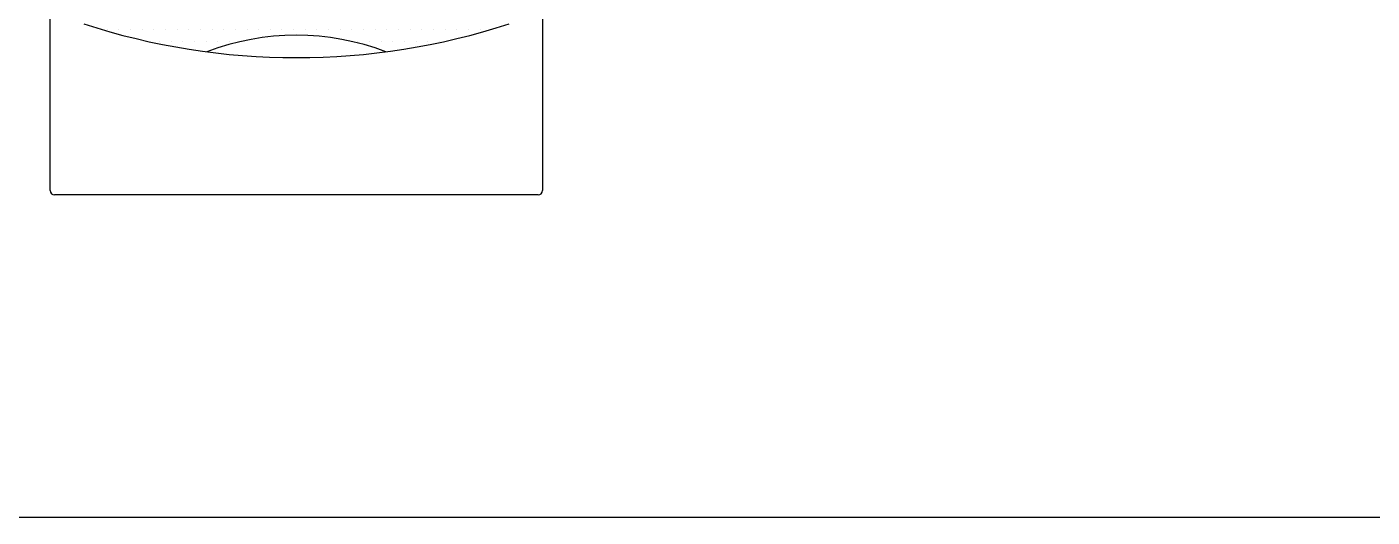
# Model space of a CAD drawing. Header units: inches. Extents: x 11.6 to 54.1, y 10.7 to 35.5.
# Drawn here: x 39.306 to 40.027, y 28.918 to 29.181 of the extents above; entities that cross this region are included whole.
import ezdxf

# ---------------------------------------------------------------- set-up
doc = ezdxf.new("R2010")
doc.units = ezdxf.units.IN
doc.header["$MEASUREMENT"] = 0
doc.layers.add('02', color=2, linetype='Continuous')
doc.layers.add('1', color=1, linetype='Continuous')

msp = doc.modelspace()

# ---------------------------------------------------------------- linework, layer by layer
at = {"layer": '02'}
for p, q in [((39.31816, 29.09323), (39.31816, 29.69083)), ((39.58216, 29.69083), (39.58216, 29.09323)), ((39.3487, 29.17938), (39.3487, 29.17938)), ((39.35495, 29.17938), (39.35495, 29.17938)), ((39.3612, 29.17938), (39.3612, 29.17938)), ((39.36745, 29.17938), (39.36745, 29.17938)), ((39.3737, 29.17938), (39.3737, 29.17938)), ((39.37995, 29.17938), (39.37995, 29.17938)), ((39.3862, 29.17938), (39.3862, 29.17938)), ((39.39245, 29.17938), (39.39245, 29.17938)), ((39.3987, 29.17938), (39.3987, 29.17938)), ((39.40495, 29.17938), (39.40495, 29.17938)), ((39.4112, 29.17938), (39.4112, 29.17938)), ((39.41745, 29.17938), (39.41745, 29.17938)), ((39.4237, 29.17938), (39.4237, 29.17938)), ((39.42995, 29.17938), (39.42995, 29.17938)), ((39.4362, 29.17938), (39.4362, 29.17938)), ((39.44245, 29.17938), (39.44245, 29.17938)), ((39.4487, 29.17938), (39.4487, 29.17938)), ((39.45495, 29.17938), (39.45495, 29.17938)), ((39.4612, 29.17938), (39.4612, 29.17938)), ((39.46745, 29.17938), (39.46745, 29.17938)), ((39.4737, 29.17938), (39.4737, 29.17938)), ((39.47995, 29.17938), (39.47995, 29.17938)), ((39.4862, 29.17938), (39.4862, 29.17938)), ((39.49245, 29.17938), (39.49245, 29.17938)), ((39.4987, 29.17938), (39.4987, 29.17938)), ((39.50495, 29.17938), (39.50495, 29.17938)), ((39.5112, 29.17938), (39.5112, 29.17938)), ((39.51745, 29.17938), (39.51745, 29.17938)), ((39.5237, 29.17938), (39.5237, 29.17938)), ((39.52995, 29.17938), (39.52995, 29.17938)), ((39.5362, 29.17938), (39.5362, 29.17938)), ((39.54245, 29.17938), (39.54245, 29.17938)), ((39.5487, 29.17938), (39.5487, 29.17938)), ((39.37682, 29.17313), (39.37682, 29.17313)), ((39.38307, 29.17313), (39.38307, 29.17313)), ((39.38932, 29.17313), (39.38932, 29.17313)), ((39.39557, 29.17313), (39.39557, 29.17313)), ((39.40182, 29.17313), (39.40182, 29.17313)), ((39.40807, 29.17313), (39.40807, 29.17313)), ((39.41432, 29.17313), (39.41432, 29.17313)), ((39.48307, 29.17313), (39.48307, 29.17313)), ((39.48932, 29.17313), (39.48932, 29.17313)), ((39.49557, 29.17313), (39.49557, 29.17313)), ((39.50182, 29.17313), (39.50182, 29.17313)), ((39.50807, 29.17313), (39.50807, 29.17313)), ((39.51432, 29.17313), (39.51432, 29.17313)), ((39.52057, 29.17313), (39.52057, 29.17313)), ((39.52682, 29.17313), (39.52682, 29.17313)), ((39.57976, 29.09083), (39.32056, 29.09083))]:
    msp.add_line(p, q, dxfattribs=at)
for centre, radius, start, end in [((39.45016, 29.53174), 0.36724, 251.91532, 288.08468), ((39.45016, 29.0424), 0.13413, 69.03092, 110.96908), ((39.32056, 29.09323), 0.0024, 180, 270), ((39.57976, 29.09323), 0.0024, 270, 0)]:
    msp.add_arc(centre, radius, start, end, dxfattribs=at)
at = {"layer": '1'}
msp.add_line((33.43569, 28.91803), (53.7619, 28.91803), dxfattribs=at)

doc.saveas('drawing.dxf')
